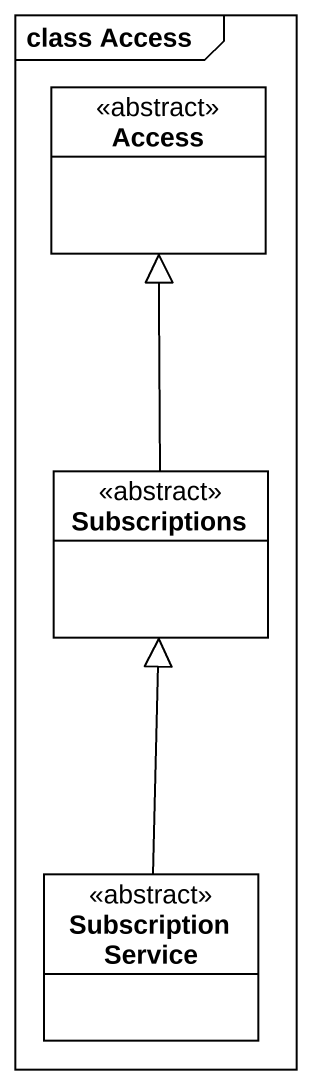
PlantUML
@startuml
mainframe class Access
hide circle
hide empty members
class Access <<abstract>>
class Subscriptions <<abstract>>
class "Subscription Service" as Subscription_Service <<abstract>>
Subscriptions -up-|> Access
Subscription_Service -up-|> Subscriptions
@enduml
